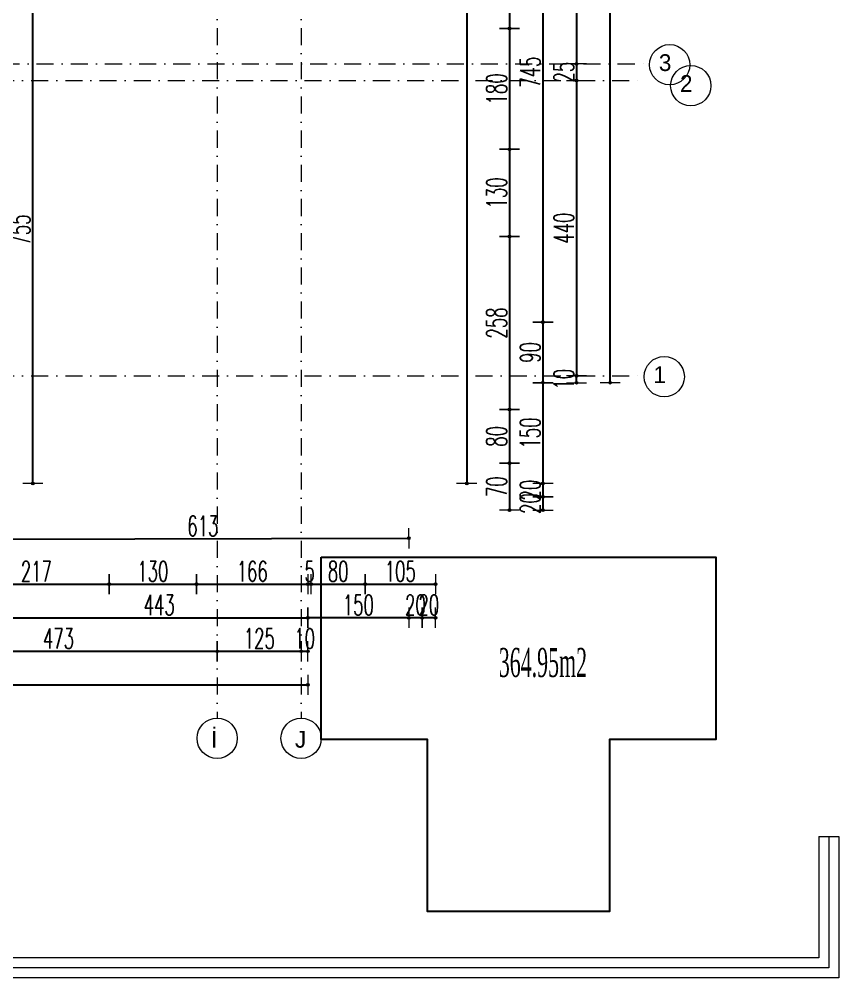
# Model space of a CAD drawing. Header units: millimetres. Extents: x -16104 to 67872, y -88009 to 12107.
# Drawn here: x 30625 to 31845, y 8729 to 10157 of the extents above; entities that cross this region are included whole.
import ezdxf

# ---------------------------------------------------------------- set-up
doc = ezdxf.new("R2010")
doc.units = ezdxf.units.MM
doc.linetypes.add('ACAD_ISO07W100', pattern=[3, 0, -3])
doc.linetypes.add('DASHDOTX2', pattern=[50.8, 25.4, -12.7, 0, -12.7])
doc.layers.get('0').update_dxf_attribs({"color": 241})
for name, color, linetype, lineweight in [('0.3', 114, 'Continuous', 5), ('AKS', 1, 'ACAD_ISO07W100', 5), ('akslar', 144, 'Continuous', 20), ('c05', 32, 'Continuous', 13), ('duvar', 123, 'Continuous', 25), ('OLCU', 54, 'Continuous', 13)]:
    doc.layers.add(name, color=color, linetype=linetype, lineweight=lineweight)
doc.styles.add('DIM', font='Txttw.shx', dxfattribs={"width": 0.6})
doc.styles.add('OLCUIC', font='ROMANS.SHX', dxfattribs={"width": 0.5})
doc.dimstyles.new('50', dxfattribs={"dimscale": 0, "dimtxt": 30, "dimasz": 1, "dimexe": 0, "dimexo": 2, "dimgap": 4, "dimtad": 1, "dimdec": 0, "dimzin": 0, "dimdsep": 46, "dimtxsty": 'DIM', "dimblk1": 'DOT', "dimblk2": 'DOT', "dimsah": 1, "dimcen": 1.5, "dimdle": 3, "dimse1": 1, "dimse2": 1, "dimclrd": 256, "dimclre": 9, "dimclrt": 256, "dimadec": 0, "dimazin": 0, "dimtfac": 0.24, "dimtdec": 0, "dimtix": 1, "dimtmove": 2, "dimatfit": 3, "dimldrblk": 'DOT', "dimfxl": 0, "dimtolj": 1, "dimtzin": 15, "dimarcsym": 0})

# ---------------------------------------------------------------- blocks, each defined once
blk = doc.blocks.new('DOT')
for p, q in [((0, 15), (0, -15)), ((-2, 0), (0, 0)), ((2, 0), (0, 0))]:
    blk.add_line(p, q)
blk.add_circle((0, 0), 2)
blk = doc.blocks.new('*D2151')
at = {"layer": 'Defpoints', "color": 0, "transparency": 16777216}
for p in [(30541.9, 9365.5), (30758.9, 9365.5), (30758.9, 9315.5)]:
    blk.add_point(p, dxfattribs=at)
at = {"layer": 'OLCU', "lineweight": -2, "transparency": 16777216}
blk.add_line((30542.9, 9315.5), (30757.9, 9315.5), dxfattribs=at)
at = {"layer": 'OLCU', "lineweight": -2, "transparency": 16777216, "rotation": 180}
blk.add_blockref('DOT', (30541.9, 9315.5), dxfattribs=at)
at = {"layer": 'OLCU', "lineweight": -2, "transparency": 16777216}
blk.add_blockref('DOT', (30758.9, 9315.5), dxfattribs=at)
at = {"layer": 'OLCU', "transparency": 16777216, "insert": (30650.4, 9334.5), "char_height": 30, "attachment_point": 5, "style": 'DIM'}
blk.add_mtext('\\A1;217', dxfattribs=at)
blk = doc.blocks.new('*D2152')
at = {"layer": 'Defpoints', "color": 0, "transparency": 16777216}
for p in [(30758.9, 9365.5), (30888.9, 9365.5), (30888.9, 9315.5)]:
    blk.add_point(p, dxfattribs=at)
at = {"layer": 'OLCU', "lineweight": -2, "transparency": 16777216}
blk.add_line((30759.9, 9315.5), (30887.9, 9315.5), dxfattribs=at)
at = {"layer": 'OLCU', "lineweight": -2, "transparency": 16777216, "rotation": 180}
blk.add_blockref('DOT', (30758.9, 9315.5), dxfattribs=at)
at = {"layer": 'OLCU', "lineweight": -2, "transparency": 16777216}
blk.add_blockref('DOT', (30888.9, 9315.5), dxfattribs=at)
at = {"layer": 'OLCU', "transparency": 16777216, "insert": (30823.9, 9334.5), "char_height": 30, "attachment_point": 5, "style": 'DIM'}
blk.add_mtext('\\A1;130', dxfattribs=at)
blk = doc.blocks.new('*D2153')
at = {"layer": 'Defpoints', "color": 0, "transparency": 16777216}
for p in [(30888.9, 9365.5), (31054.9, 9365.5), (31054.9, 9315.5)]:
    blk.add_point(p, dxfattribs=at)
at = {"layer": 'OLCU', "lineweight": -2, "transparency": 16777216}
blk.add_line((30889.9, 9315.5), (31053.9, 9315.5), dxfattribs=at)
at = {"layer": 'OLCU', "lineweight": -2, "transparency": 16777216, "rotation": 180}
blk.add_blockref('DOT', (30888.9, 9315.5), dxfattribs=at)
at = {"layer": 'OLCU', "lineweight": -2, "transparency": 16777216}
blk.add_blockref('DOT', (31054.9, 9315.5), dxfattribs=at)
at = {"layer": 'OLCU', "transparency": 16777216, "insert": (30971.9, 9334.5), "char_height": 30, "attachment_point": 5, "style": 'DIM'}
blk.add_mtext('\\A1;166', dxfattribs=at)
blk = doc.blocks.new('*D2159')
at = {"layer": 'Defpoints', "color": 0, "transparency": 16777216}
for p in [(30919.9, 9215.5), (31044.9, 9215.5), (31044.9, 9215.5)]:
    blk.add_point(p, dxfattribs=at)
at = {"layer": 'OLCU', "lineweight": -2, "transparency": 16777216}
blk.add_line((30920.9, 9215.5), (31043.9, 9215.5), dxfattribs=at)
at = {"layer": 'OLCU', "lineweight": -2, "transparency": 16777216, "rotation": 180}
blk.add_blockref('DOT', (30919.9, 9215.5), dxfattribs=at)
at = {"layer": 'OLCU', "lineweight": -2, "transparency": 16777216}
blk.add_blockref('DOT', (31044.9, 9215.5), dxfattribs=at)
at = {"layer": 'OLCU', "transparency": 16777216, "insert": (30982.4, 9234.5), "char_height": 30, "attachment_point": 5, "style": 'DIM'}
blk.add_mtext('\\A1;125', dxfattribs=at)
blk = doc.blocks.new('*D2160')
at = {"layer": 'Defpoints', "color": 0, "transparency": 16777216}
for p in [(31044.9, 9265.5), (31054.9, 9265.5), (31054.9, 9215.5)]:
    blk.add_point(p, dxfattribs=at)
at = {"layer": 'OLCU', "lineweight": -2, "transparency": 16777216}
for p, q in [((31043.9, 9215.5), (31042.9, 9215.5)), ((31044.9, 9215.5), (31054.9, 9215.5)), ((31055.9, 9215.5), (31056.9, 9215.5))]:
    blk.add_line(p, q, dxfattribs=at)
blk.add_blockref('DOT', (31044.9, 9215.5), dxfattribs=at)
at = {"layer": 'OLCU', "lineweight": -2, "transparency": 16777216, "rotation": 180}
blk.add_blockref('DOT', (31054.9, 9215.5), dxfattribs=at)
at = {"layer": 'OLCU', "transparency": 16777216, "insert": (31049.9, 9234.5), "char_height": 30, "attachment_point": 5, "style": 'DIM'}
blk.add_mtext('\\A1;10', dxfattribs=at)
blk = doc.blocks.new('*D2161')
at = {"layer": 'Defpoints', "color": 0, "transparency": 16777216}
for p in [(29004.9, 9200.5), (31054.9, 9200.5), (31054.9, 9165.5)]:
    blk.add_point(p, dxfattribs=at)
at = {"layer": 'OLCU', "lineweight": -2, "transparency": 16777216}
blk.add_line((29005.9, 9165.5), (31053.9, 9165.5), dxfattribs=at)
at = {"layer": 'OLCU', "lineweight": -2, "transparency": 16777216, "rotation": 180}
blk.add_blockref('DOT', (29004.9, 9165.5), dxfattribs=at)
at = {"layer": 'OLCU', "lineweight": -2, "transparency": 16777216}
blk.add_blockref('DOT', (31054.9, 9165.5), dxfattribs=at)
at = {"layer": 'OLCU', "transparency": 16777216, "insert": (30029.9, 9184.5), "char_height": 30, "attachment_point": 5, "style": 'DIM'}
blk.add_mtext('\\A1;2050', dxfattribs=at)
blk = doc.blocks.new('*D2170')
at = {"layer": 'Defpoints', "color": 0, "transparency": 16777216}
for p in [(31304.9, 10272.8), (31304.9, 10142.8), (31354.9, 10142.8)]:
    blk.add_point(p, dxfattribs=at)
at = {"layer": 'OLCU', "lineweight": -2, "transparency": 16777216}
blk.add_line((31354.9, 10271.8), (31354.9, 10143.8), dxfattribs=at)
for p, rotation in [((31354.9, 10272.8), 90), ((31354.9, 10142.8), 270)]:
    blk.add_blockref('DOT', p, dxfattribs=dict(at, rotation=rotation))
at = {"layer": 'OLCU', "transparency": 16777216, "insert": (31335.9, 10207.8), "char_height": 30, "attachment_point": 5, "rotation": 90, "style": 'DIM'}
blk.add_mtext('\\A1;130', dxfattribs=at)
blk = doc.blocks.new('*D2171')
at = {"layer": 'Defpoints', "color": 0, "transparency": 16777216}
for p in [(31304.9, 10142.8), (31304.9, 9963), (31354.9, 9963)]:
    blk.add_point(p, dxfattribs=at)
at = {"layer": 'OLCU', "lineweight": -2, "transparency": 16777216}
blk.add_line((31354.9, 10141.8), (31354.9, 9964), dxfattribs=at)
for p, rotation in [((31354.9, 10142.8), 90), ((31354.9, 9963), 270)]:
    blk.add_blockref('DOT', p, dxfattribs=dict(at, rotation=rotation))
at = {"layer": 'OLCU', "transparency": 16777216, "insert": (31335.9, 10052.9), "char_height": 30, "attachment_point": 5, "rotation": 90, "style": 'DIM'}
blk.add_mtext('\\A1;180', dxfattribs=at)
blk = doc.blocks.new('*D2172')
at = {"layer": 'Defpoints', "color": 0, "transparency": 16777216}
for p in [(31304.9, 9963), (31304.9, 9833), (31354.9, 9833)]:
    blk.add_point(p, dxfattribs=at)
at = {"layer": 'OLCU', "lineweight": -2, "transparency": 16777216}
blk.add_line((31354.9, 9962), (31354.9, 9834), dxfattribs=at)
for p, rotation in [((31354.9, 9963), 90), ((31354.9, 9833), 270)]:
    blk.add_blockref('DOT', p, dxfattribs=dict(at, rotation=rotation))
at = {"layer": 'OLCU', "transparency": 16777216, "insert": (31335.9, 9898), "char_height": 30, "attachment_point": 5, "rotation": 90, "style": 'DIM'}
blk.add_mtext('\\A1;130', dxfattribs=at)
blk = doc.blocks.new('*D2173')
at = {"layer": 'Defpoints', "color": 0, "transparency": 16777216}
for p in [(31304.9, 9833), (31304.9, 9575.5), (31354.9, 9575.5)]:
    blk.add_point(p, dxfattribs=at)
at = {"layer": 'OLCU', "lineweight": -2, "transparency": 16777216}
blk.add_line((31354.9, 9832), (31354.9, 9576.5), dxfattribs=at)
for p, rotation in [((31354.9, 9833), 90), ((31354.9, 9575.5), 270)]:
    blk.add_blockref('DOT', p, dxfattribs=dict(at, rotation=rotation))
at = {"layer": 'OLCU', "transparency": 16777216, "insert": (31335.9, 9704.3), "char_height": 30, "attachment_point": 5, "rotation": 90, "style": 'DIM'}
blk.add_mtext('\\A1;258', dxfattribs=at)
blk = doc.blocks.new('*D2174')
at = {"layer": 'Defpoints', "color": 0, "transparency": 16777216}
for p in [(31369.9, 10450), (31404.9, 9705.5), (31404.9, 9705.5)]:
    blk.add_point(p, dxfattribs=at)
at = {"layer": 'OLCU', "lineweight": -2, "transparency": 16777216}
blk.add_line((31404.9, 10449), (31404.9, 9706.5), dxfattribs=at)
for p, rotation in [((31404.9, 10450), 90), ((31404.9, 9705.5), 270)]:
    blk.add_blockref('DOT', p, dxfattribs=dict(at, rotation=rotation))
at = {"layer": 'OLCU', "transparency": 16777216, "insert": (31385.9, 10077.8), "char_height": 30, "attachment_point": 5, "rotation": 90, "style": 'DIM'}
blk.add_mtext('\\A1;745', dxfattribs=at)
blk = doc.blocks.new('*D2176')
at = {"layer": 'Defpoints', "color": 0, "transparency": 16777216}
for p in [(31419.9, 9625.6), (31454.9, 9625.6), (31419.9, 9615.5)]:
    blk.add_point(p, dxfattribs=at)
at = {"layer": 'OLCU', "lineweight": -2, "transparency": 16777216}
for p, q in [((31454.9, 9626.6), (31454.9, 9627.6)), ((31454.9, 9615.5), (31454.9, 9625.6)), ((31454.9, 9614.5), (31454.9, 9613.5))]:
    blk.add_line(p, q, dxfattribs=at)
for p, rotation in [((31454.9, 9625.6), 270), ((31454.9, 9615.5), 90)]:
    blk.add_blockref('DOT', p, dxfattribs=dict(at, rotation=rotation))
at = {"layer": 'OLCU', "transparency": 16777216, "insert": (31435.9, 9620.6), "char_height": 30, "attachment_point": 5, "rotation": 90, "style": 'DIM'}
blk.add_mtext('\\A1;10', dxfattribs=at)
blk = doc.blocks.new('*D2177')
at = {"layer": 'Defpoints', "color": 0, "transparency": 16777216}
for p in [(31469.9, 11425), (31504.9, 11425), (31469.9, 9615.5)]:
    blk.add_point(p, dxfattribs=at)
at = {"layer": 'OLCU', "lineweight": -2, "transparency": 16777216}
blk.add_line((31504.9, 9616.5), (31504.9, 11424), dxfattribs=at)
for p, rotation in [((31504.9, 11425), 90), ((31504.9, 9615.5), 270)]:
    blk.add_blockref('DOT', p, dxfattribs=dict(at, rotation=rotation))
at = {"layer": 'OLCU', "transparency": 16777216, "insert": (31485.9, 10520.3), "char_height": 30, "attachment_point": 5, "rotation": 90, "style": 'DIM'}
blk.add_mtext('\\A1;1805', dxfattribs=at)
blk = doc.blocks.new('*D2208')
at = {"layer": 'Defpoints', "color": 0, "transparency": 16777216}
for p in [(31054.9, 9365.5), (31059.9, 9365.5), (31059.9, 9315.5)]:
    blk.add_point(p, dxfattribs=at)
at = {"layer": 'OLCU', "lineweight": -2, "transparency": 16777216}
for p, q in [((31053.9, 9315.5), (31052.9, 9315.5)), ((31054.9, 9315.5), (31059.9, 9315.5)), ((31060.9, 9315.5), (31061.9, 9315.5))]:
    blk.add_line(p, q, dxfattribs=at)
blk.add_blockref('DOT', (31054.9, 9315.5), dxfattribs=at)
at = {"layer": 'OLCU', "lineweight": -2, "transparency": 16777216, "rotation": 180}
blk.add_blockref('DOT', (31059.9, 9315.5), dxfattribs=at)
at = {"layer": 'OLCU', "transparency": 16777216, "insert": (31057.4, 9334.5), "char_height": 30, "attachment_point": 5, "style": 'DIM'}
blk.add_mtext('\\A1;5', dxfattribs=at)
blk = doc.blocks.new('*D2209')
at = {"layer": 'Defpoints', "color": 0, "transparency": 16777216}
for p in [(31059.9, 9365.5), (31139.9, 9365.5), (31139.9, 9315.5)]:
    blk.add_point(p, dxfattribs=at)
at = {"layer": 'OLCU', "lineweight": -2, "transparency": 16777216}
blk.add_line((31060.9, 9315.5), (31138.9, 9315.5), dxfattribs=at)
at = {"layer": 'OLCU', "lineweight": -2, "transparency": 16777216, "rotation": 180}
blk.add_blockref('DOT', (31059.9, 9315.5), dxfattribs=at)
at = {"layer": 'OLCU', "lineweight": -2, "transparency": 16777216}
blk.add_blockref('DOT', (31139.9, 9315.5), dxfattribs=at)
at = {"layer": 'OLCU', "transparency": 16777216, "insert": (31099.9, 9334.5), "char_height": 30, "attachment_point": 5, "style": 'DIM'}
blk.add_mtext('\\A1;80', dxfattribs=at)
blk = doc.blocks.new('*D2210')
at = {"layer": 'Defpoints', "color": 0, "transparency": 16777216}
for p in [(31139.9, 9365.5), (31244.9, 9365.5), (31244.9, 9315.5)]:
    blk.add_point(p, dxfattribs=at)
at = {"layer": 'OLCU', "lineweight": -2, "transparency": 16777216}
blk.add_line((31140.9, 9315.5), (31243.9, 9315.5), dxfattribs=at)
at = {"layer": 'OLCU', "lineweight": -2, "transparency": 16777216, "rotation": 180}
blk.add_blockref('DOT', (31139.9, 9315.5), dxfattribs=at)
at = {"layer": 'OLCU', "lineweight": -2, "transparency": 16777216}
blk.add_blockref('DOT', (31244.9, 9315.5), dxfattribs=at)
at = {"layer": 'OLCU', "transparency": 16777216, "insert": (31192.4, 9334.5), "char_height": 30, "attachment_point": 5, "style": 'DIM'}
blk.add_mtext('\\A1;105', dxfattribs=at)
blk = doc.blocks.new('*D2217')
at = {"layer": 'Defpoints', "color": 0, "transparency": 16777216}
for p in [(31224.9, 9365.5), (31244.9, 9365.5), (31224.9, 9265.5)]:
    blk.add_point(p, dxfattribs=at)
at = {"layer": 'OLCU', "lineweight": -2, "transparency": 16777216}
for p, q in [((31223.9, 9265.5), (31222.9, 9265.5)), ((31244.9, 9265.5), (31224.9, 9265.5)), ((31245.9, 9265.5), (31246.9, 9265.5))]:
    blk.add_line(p, q, dxfattribs=at)
blk.add_blockref('DOT', (31224.9, 9265.5), dxfattribs=at)
at = {"layer": 'OLCU', "lineweight": -2, "transparency": 16777216, "rotation": 180}
blk.add_blockref('DOT', (31244.9, 9265.5), dxfattribs=at)
at = {"layer": 'OLCU', "transparency": 16777216, "insert": (31234.9, 9284.5), "char_height": 30, "attachment_point": 5, "style": 'DIM'}
blk.add_mtext('\\A1;20', dxfattribs=at)
blk = doc.blocks.new('*D2218')
at = {"layer": 'Defpoints', "color": 0, "transparency": 16777216}
for p in [(31054.9, 9365.5), (31204.9, 9365.5), (31054.9, 9265.5)]:
    blk.add_point(p, dxfattribs=at)
at = {"layer": 'OLCU', "lineweight": -2, "transparency": 16777216}
blk.add_line((31203.9, 9265.5), (31055.9, 9265.5), dxfattribs=at)
at = {"layer": 'OLCU', "lineweight": -2, "transparency": 16777216, "rotation": 180}
blk.add_blockref('DOT', (31054.9, 9265.5), dxfattribs=at)
at = {"layer": 'OLCU', "lineweight": -2, "transparency": 16777216}
blk.add_blockref('DOT', (31204.9, 9265.5), dxfattribs=at)
at = {"layer": 'OLCU', "transparency": 16777216, "insert": (31129.9, 9284.5), "char_height": 30, "attachment_point": 5, "style": 'DIM'}
blk.add_mtext('\\A1;150', dxfattribs=at)
blk = doc.blocks.new('*D2219')
at = {"layer": 'Defpoints', "color": 0, "transparency": 16777216}
for p in [(30611.9, 9265.5), (31054.9, 9265.5), (31054.9, 9265.5)]:
    blk.add_point(p, dxfattribs=at)
at = {"layer": 'OLCU', "lineweight": -2, "transparency": 16777216}
blk.add_line((30612.9, 9265.5), (31053.9, 9265.5), dxfattribs=at)
at = {"layer": 'OLCU', "lineweight": -2, "transparency": 16777216, "rotation": 180}
blk.add_blockref('DOT', (30611.9, 9265.5), dxfattribs=at)
at = {"layer": 'OLCU', "lineweight": -2, "transparency": 16777216}
blk.add_blockref('DOT', (31054.9, 9265.5), dxfattribs=at)
at = {"layer": 'OLCU', "transparency": 16777216, "insert": (30833.4, 9284.5), "char_height": 30, "attachment_point": 5, "style": 'DIM'}
blk.add_mtext('\\A1;443', dxfattribs=at)
blk = doc.blocks.new('*D2228')
at = {"layer": 'Defpoints', "color": 0, "transparency": 16777216}
for p in [(31304.9, 9705.5), (31306.3, 9615.5), (31404.9, 9615.5)]:
    blk.add_point(p, dxfattribs=at)
at = {"layer": 'OLCU', "lineweight": -2, "transparency": 16777216}
blk.add_line((31404.9, 9704.5), (31404.9, 9616.5), dxfattribs=at)
for p, rotation in [((31404.9, 9705.5), 90), ((31404.9, 9615.5), 270)]:
    blk.add_blockref('DOT', p, dxfattribs=dict(at, rotation=rotation))
at = {"layer": 'OLCU', "transparency": 16777216, "insert": (31385.9, 9660.5), "char_height": 30, "attachment_point": 5, "rotation": 90, "style": 'DIM'}
blk.add_mtext('\\A1;90', dxfattribs=at)
blk = doc.blocks.new('*D2229')
at = {"layer": 'Defpoints', "color": 0, "transparency": 16777216}
for p in [(31304.9, 9445.5), (31304.9, 9425.5), (31404.9, 9425.5)]:
    blk.add_point(p, dxfattribs=at)
at = {"layer": 'OLCU', "lineweight": -2, "transparency": 16777216}
for p, q in [((31404.9, 9446.5), (31404.9, 9447.5)), ((31404.9, 9445.5), (31404.9, 9425.5)), ((31404.9, 9424.5), (31404.9, 9423.5))]:
    blk.add_line(p, q, dxfattribs=at)
for p, rotation in [((31404.9, 9445.5), 270), ((31404.9, 9425.5), 90)]:
    blk.add_blockref('DOT', p, dxfattribs=dict(at, rotation=rotation))
at = {"layer": 'OLCU', "transparency": 16777216, "insert": (31385.9, 9435.5), "char_height": 30, "attachment_point": 5, "rotation": 90, "style": 'DIM'}
blk.add_mtext('\\A1;20', dxfattribs=at)
blk = doc.blocks.new('*D2230')
at = {"layer": 'Defpoints', "color": 0, "transparency": 16777216}
for p in [(31304.9, 9495.5), (31304.9, 9425.5), (31354.9, 9425.5)]:
    blk.add_point(p, dxfattribs=at)
at = {"layer": 'OLCU', "lineweight": -2, "transparency": 16777216}
blk.add_line((31354.9, 9494.5), (31354.9, 9426.5), dxfattribs=at)
for p, rotation in [((31354.9, 9495.5), 90), ((31354.9, 9425.5), 270)]:
    blk.add_blockref('DOT', p, dxfattribs=dict(at, rotation=rotation))
at = {"layer": 'OLCU', "transparency": 16777216, "insert": (31335.9, 9460.5), "char_height": 30, "attachment_point": 5, "rotation": 90, "style": 'DIM'}
blk.add_mtext('\\A1;70', dxfattribs=at)
blk = doc.blocks.new('*D2231')
at = {"layer": 'Defpoints', "color": 0, "transparency": 16777216}
for p in [(31304.9, 9575.5), (31304.9, 9495.5), (31354.9, 9495.5)]:
    blk.add_point(p, dxfattribs=at)
at = {"layer": 'OLCU', "lineweight": -2, "transparency": 16777216}
blk.add_line((31354.9, 9574.5), (31354.9, 9496.5), dxfattribs=at)
for p, rotation in [((31354.9, 9575.5), 90), ((31354.9, 9495.5), 270)]:
    blk.add_blockref('DOT', p, dxfattribs=dict(at, rotation=rotation))
at = {"layer": 'OLCU', "transparency": 16777216, "insert": (31335.9, 9535.5), "char_height": 30, "attachment_point": 5, "rotation": 90, "style": 'DIM'}
blk.add_mtext('\\A1;80', dxfattribs=at)
blk = doc.blocks.new('*D2263')
at = {"layer": 'Defpoints', "color": 0, "transparency": 16777216}
for p in [(30446.9, 9215.5), (30919.9, 9215.5), (30919.9, 9215.5)]:
    blk.add_point(p, dxfattribs=at)
at = {"layer": 'OLCU', "lineweight": -2, "transparency": 16777216}
blk.add_line((30447.9, 9215.5), (30918.9, 9215.5), dxfattribs=at)
at = {"layer": 'OLCU', "lineweight": -2, "transparency": 16777216, "rotation": 180}
blk.add_blockref('DOT', (30446.9, 9215.5), dxfattribs=at)
at = {"layer": 'OLCU', "lineweight": -2, "transparency": 16777216}
blk.add_blockref('DOT', (30919.9, 9215.5), dxfattribs=at)
at = {"layer": 'OLCU', "transparency": 16777216, "insert": (30683.4, 9234.5), "char_height": 30, "attachment_point": 5, "style": 'DIM'}
blk.add_mtext('\\A1;473', dxfattribs=at)
blk = doc.blocks.new('*D2264')
at = {"layer": 'Defpoints', "color": 0, "transparency": 16777216}
for p in [(30919.9, 9215.5), (31044.9, 9215.5), (31044.9, 9215.5)]:
    blk.add_point(p, dxfattribs=at)
at = {"layer": 'OLCU', "lineweight": -2, "transparency": 16777216}
blk.add_line((30920.9, 9215.5), (31043.9, 9215.5), dxfattribs=at)
at = {"layer": 'OLCU', "lineweight": -2, "transparency": 16777216, "rotation": 180}
blk.add_blockref('DOT', (30919.9, 9215.5), dxfattribs=at)
at = {"layer": 'OLCU', "lineweight": -2, "transparency": 16777216}
blk.add_blockref('DOT', (31044.9, 9215.5), dxfattribs=at)
at = {"layer": 'OLCU', "transparency": 16777216, "insert": (30982.4, 9234.5), "char_height": 30, "attachment_point": 5, "style": 'DIM'}
blk.add_mtext('\\A1;125', dxfattribs=at)
blk = doc.blocks.new('*D2270')
at = {"layer": 'Defpoints', "color": 0, "transparency": 16777216}
for p in [(31454.9, 10500), (31454.9, 10090), (31454.9, 10090)]:
    blk.add_point(p, dxfattribs=at)
at = {"layer": 'OLCU', "lineweight": -2, "transparency": 16777216}
blk.add_line((31454.9, 10499), (31454.9, 10091), dxfattribs=at)
for p, rotation in [((31454.9, 10500), 90), ((31454.9, 10090), 270)]:
    blk.add_blockref('DOT', p, dxfattribs=dict(at, rotation=rotation))
at = {"layer": 'OLCU', "transparency": 16777216, "insert": (31435.9, 10295), "char_height": 30, "attachment_point": 5, "rotation": 90, "style": 'DIM'}
blk.add_mtext('\\A1;400', dxfattribs=at)
blk = doc.blocks.new('*D2271')
at = {"layer": 'Defpoints', "color": 0, "transparency": 16777216}
for p in [(31454.9, 10090), (31454.9, 10065.5), (31454.9, 10065.5)]:
    blk.add_point(p, dxfattribs=at)
at = {"layer": 'OLCU', "lineweight": -2, "transparency": 16777216}
for p, q in [((31454.9, 10091), (31454.9, 10092)), ((31454.9, 10090), (31454.9, 10065.5)), ((31454.9, 10064.5), (31454.9, 10063.5))]:
    blk.add_line(p, q, dxfattribs=at)
for p, rotation in [((31454.9, 10090), 270), ((31454.9, 10065.5), 90)]:
    blk.add_blockref('DOT', p, dxfattribs=dict(at, rotation=rotation))
at = {"layer": 'OLCU', "transparency": 16777216, "insert": (31435.9, 10077.8), "char_height": 30, "attachment_point": 5, "rotation": 90, "style": 'DIM'}
blk.add_mtext('\\A1;25', dxfattribs=at)
blk = doc.blocks.new('*D2272')
at = {"layer": 'Defpoints', "color": 0, "transparency": 16777216}
for p in [(31454.9, 10065.5), (31454.9, 9625.5), (31454.9, 9625.5)]:
    blk.add_point(p, dxfattribs=at)
at = {"layer": 'OLCU', "lineweight": -2, "transparency": 16777216}
blk.add_line((31454.9, 10064.5), (31454.9, 9626.5), dxfattribs=at)
for p, rotation in [((31454.9, 10065.5), 90), ((31454.9, 9625.5), 270)]:
    blk.add_blockref('DOT', p, dxfattribs=dict(at, rotation=rotation))
at = {"layer": 'OLCU', "transparency": 16777216, "insert": (31435.9, 9845.5), "char_height": 30, "attachment_point": 5, "rotation": 90, "style": 'DIM'}
blk.add_mtext('\\A1;440', dxfattribs=at)
blk = doc.blocks.new('*D2285')
at = {"layer": 'Defpoints', "color": 0, "transparency": 16777216}
for p in [(31291.3, 11575), (31291.3, 9465.5), (31291.3, 9465.5)]:
    blk.add_point(p, dxfattribs=at)
at = {"layer": 'OLCU', "lineweight": -2, "transparency": 16777216}
blk.add_line((31291.3, 11574), (31291.3, 9466.5), dxfattribs=at)
for p, rotation in [((31291.3, 11575), 90), ((31291.3, 9465.5), 270)]:
    blk.add_blockref('DOT', p, dxfattribs=dict(at, rotation=rotation))
at = {"layer": 'OLCU', "transparency": 16777216, "insert": (31272.3, 10520.3), "char_height": 30, "attachment_point": 5, "rotation": 90, "style": 'DIM'}
blk.add_mtext('\\A1;2110', dxfattribs=at)
blk = doc.blocks.new('*D2291')
at = {"layer": 'Defpoints', "color": 0, "transparency": 16777216}
for p in [(31204.9, 9365.5), (31224.9, 9365.5), (31204.9, 9265.5)]:
    blk.add_point(p, dxfattribs=at)
at = {"layer": 'OLCU', "lineweight": -2, "transparency": 16777216}
for p, q in [((31203.9, 9265.5), (31202.9, 9265.5)), ((31224.9, 9265.5), (31204.9, 9265.5)), ((31225.9, 9265.5), (31226.9, 9265.5))]:
    blk.add_line(p, q, dxfattribs=at)
blk.add_blockref('DOT', (31204.9, 9265.5), dxfattribs=at)
at = {"layer": 'OLCU', "lineweight": -2, "transparency": 16777216, "rotation": 180}
blk.add_blockref('DOT', (31224.9, 9265.5), dxfattribs=at)
at = {"layer": 'OLCU', "transparency": 16777216, "insert": (31214.9, 9284.5), "char_height": 30, "attachment_point": 5, "style": 'DIM'}
blk.add_mtext('\\A1;20', dxfattribs=at)
blk = doc.blocks.new('*D2292')
at = {"layer": 'Defpoints', "color": 0, "transparency": 16777216}
for p in [(31304.9, 9465.5), (31304.9, 9445.5), (31404.9, 9445.5)]:
    blk.add_point(p, dxfattribs=at)
at = {"layer": 'OLCU', "lineweight": -2, "transparency": 16777216}
for p, q in [((31404.9, 9466.5), (31404.9, 9467.5)), ((31404.9, 9465.5), (31404.9, 9445.5)), ((31404.9, 9444.5), (31404.9, 9443.5))]:
    blk.add_line(p, q, dxfattribs=at)
for p, rotation in [((31404.9, 9465.5), 270), ((31404.9, 9445.5), 90)]:
    blk.add_blockref('DOT', p, dxfattribs=dict(at, rotation=rotation))
at = {"layer": 'OLCU', "transparency": 16777216, "insert": (31385.9, 9455.5), "char_height": 30, "attachment_point": 5, "rotation": 90, "style": 'DIM'}
blk.add_mtext('\\A1;20', dxfattribs=at)
blk = doc.blocks.new('*D2293')
at = {"layer": 'Defpoints', "color": 0, "transparency": 16777216}
for p in [(31404.9, 9615.5), (31404.9, 9465.5), (31404.9, 9465.5)]:
    blk.add_point(p, dxfattribs=at)
at = {"layer": 'OLCU', "lineweight": -2, "transparency": 16777216}
blk.add_line((31404.9, 9614.5), (31404.9, 9466.5), dxfattribs=at)
for p, rotation in [((31404.9, 9615.5), 90), ((31404.9, 9465.5), 270)]:
    blk.add_blockref('DOT', p, dxfattribs=dict(at, rotation=rotation))
at = {"layer": 'OLCU', "transparency": 16777216, "insert": (31385.9, 9540.5), "char_height": 30, "attachment_point": 5, "rotation": 90, "style": 'DIM'}
blk.add_mtext('\\A1;150', dxfattribs=at)
blk = doc.blocks.new('*D2415')
at = {"layer": 'Defpoints', "color": 0, "transparency": 16777216}
for p in [(30591.9, 9382.3), (31204.9, 9383.8), (31204.9, 9383.8)]:
    blk.add_point(p, dxfattribs=at)
at = {"layer": 'OLCU', "lineweight": -2, "transparency": 16777216}
blk.add_line((30592.9, 9382.3), (31203.9, 9383.8), dxfattribs=at)
for p, rotation in [((30591.9, 9382.3), 180.1399202823376), ((31204.9, 9383.8), 0.1399202823375777)]:
    blk.add_blockref('DOT', p, dxfattribs=dict(at, rotation=rotation))
at = {"layer": 'OLCU', "transparency": 16777216, "insert": (30898.4, 9402.1), "char_height": 30, "attachment_point": 5, "rotation": 0.1399, "style": 'DIM'}
blk.add_mtext('\\A1;613', dxfattribs=at)
blk = doc.blocks.new('*D2421')
at = {"layer": 'Defpoints', "color": 0, "transparency": 16777216}
for p in [(30571.9, 10220), (30645.2, 10220), (30571.9, 9465.5)]:
    blk.add_point(p, dxfattribs=at)
at = {"layer": 'OLCU', "lineweight": -2, "transparency": 16777216}
blk.add_line((30645.2, 9466.5), (30645.2, 10219), dxfattribs=at)
for p, rotation in [((30645.2, 10220), 90), ((30645.2, 9465.5), 270)]:
    blk.add_blockref('DOT', p, dxfattribs=dict(at, rotation=rotation))
at = {"layer": 'OLCU', "transparency": 16777216, "insert": (30626.2, 9842.8), "char_height": 30, "attachment_point": 5, "rotation": 90, "style": 'DIM'}
blk.add_mtext('\\A1;755', dxfattribs=at)

msp = doc.modelspace()

# ---------------------------------------------------------------- linework, layer by layer
at = {"layer": 'AKS', "linetype": 'ByBlock'}
for centre in [(31593.6, 10088.9), (31625, 10057.7), (31585.5, 9624.4), (30919.7, 9086), (31044.7, 9086)]:
    msp.add_circle(centre, 30, dxfattribs=at)
at = {"layer": 'akslar', "linetype": 'DASHDOTX2'}
for p, q in [((30919.9, 11925), (30919.9, 9115.5)), ((31044.9, 11925), (31044.9, 9115.5)), ((28513, 10090), (31563, 10090)), ((28504.9, 10065.5), (31554.9, 10065.5)), ((28504.9, 9625.5), (31554.9, 9625.5))]:
    msp.add_line(p, q, dxfattribs=at)
at = {"layer": 'c05'}
msp.add_line((31815.5, 8939.6), (31845.5, 8939.6), dxfattribs=at)
for points in [[(31845.5, 8939.6), (31845.5, 8729.3), (28315.2, 8729.3), (28315.2, 12107.1), (31845.5, 12107.1), (31845.5, 10251)], [(31830.5, 8939.6), (31830.5, 8744.3), (28330.2, 8744.3), (28330.2, 12092.1), (31830.5, 12092.1), (31830.5, 10251)], [(31815.5, 8939.6), (31815.5, 8759.3), (28345.2, 8759.3), (28345.2, 12077.1), (31815.5, 12077.1), (31815.5, 10251)]]:
    msp.add_lwpolyline(points, dxfattribs=at)
at = {"layer": 'duvar'}
msp.add_lwpolyline([(31074.7, 9355.5), (31662.2, 9355.5), (31662.2, 9084.3), (31503.9, 9084.3), (31503.9, 8828.2), (31232.7, 8828.2), (31232.7, 9084.3), (31074.7, 9084.3), (31074.7, 9355.5)], dxfattribs=at)
msp.add_lwpolyline([(31074.7, 9355.5), (31662.2, 9355.5), (31662.2, 9084.3), (31503.9, 9084.3), (31503.9, 8828.2), (31232.7, 8828.2), (31232.7, 9084.3), (31074.7, 9084.3), (31074.7, 9355.5)], dxfattribs=at)
msp.add_lwpolyline([(31074.7, 9355.5), (31662.2, 9355.5), (31662.2, 9084.3), (31503.9, 9084.3), (31503.9, 8828.2), (31232.7, 8828.2), (31232.7, 9084.3), (31074.7, 9084.3), (31074.7, 9355.5)], dxfattribs=at)
msp.add_lwpolyline([(31074.7, 9355.5), (31662.2, 9355.5), (31662.2, 9084.3), (31503.9, 9084.3), (31503.9, 8828.2), (31232.7, 8828.2), (31232.7, 9084.3), (31074.7, 9084.3), (31074.7, 9355.5)], dxfattribs=at)

# ---------------------------------------------------------------- texts
at = {"layer": '0.3', "ltscale": 0.7, "insert": (31404.8, 9176.4), "char_height": 43.2, "width": 524.278, "attachment_point": 8, "style": 'OLCUIC'}
msp.add_mtext('{\\fTimes New Roman|b0|i0|c162|p18;364.95m2}', dxfattribs=at)
at = {"layer": 'AKS', "char_height": 25, "width": 35.659, "attachment_point": 1}
for s, insert in [('3', (31577.5, 10104.5)), ('2', (31608.9, 10073.4)), ('1', (31569.4, 9640)), ('{\\fComic Sans MS|b0|i0|c162|p66;İ}', (30910.6, 9097)), ('J', (31035.6, 9097))]:
    msp.add_mtext(s, dxfattribs=dict(at, insert=insert))

# ---------------------------------------------------------------- dimensions: what is measured, and where the dimension line sits
at = {"layer": 'OLCU'}
for base, p1, p2, text, picture, middle in [((31291.3, 9465.5), (31291.3, 11575), (31291.3, 9465.5), '2110', '*D2285', (31272.3, 10520.3)), ((31504.9, 11425), (31469.9, 9615.5), (31469.9, 11425), '1805', '*D2177', (31485.9, 10520.3)), ((31454.9, 10090), (31454.9, 10500), (31454.9, 10090), '400', '*D2270', (31435.9, 10295))]:
    dim = msp.add_linear_dim(base=base, p1=p1, p2=p2, angle=90, text=text, dimstyle='50', override={"dimscale": 1}, dxfattribs=at)
    dim.commit()
    dim.dimension.update_dxf_attribs({"geometry": picture, "text_midpoint": middle})
for base, p1, p2, picture, middle in [((31404.927507, 9705.5446397), (31369.927507, 10450.0446397), (31404.927507, 9705.5446397), '*D2174', (31385.927507, 10077.7946397)), ((31354.9, 10142.8), (31304.9, 10272.8), (31304.9, 10142.8), '*D2170', (31335.9, 10207.8)), ((30645.2036156, 10220.0446397), (30571.927507, 9465.5446397), (30571.927507, 10220.0446397), '*D2421', (30626.2036156, 9842.7946397)), ((31354.9, 9963), (31304.9, 10142.8), (31304.9, 9963), '*D2171', (31335.9, 10052.9)), ((31454.927507, 10065.5446397), (31454.927507, 10090.0446397), (31454.927507, 10065.5446397), '*D2271', (31435.927507, 10077.7946397)), ((31454.9, 9625.5), (31454.9, 10065.5), (31454.9, 9625.5), '*D2272', (31435.9, 9845.5)), ((31354.9, 9833), (31304.9, 9963), (31304.9, 9833), '*D2172', (31335.9, 9898)), ((31354.927507, 9575.5446397), (31304.927507, 9833.0446397), (31304.927507, 9575.5446397), '*D2173', (31335.927507, 9704.2946397)), ((31404.9, 9615.5), (31304.9, 9705.5), (31306.3, 9615.5), '*D2228', (31385.9, 9660.5)), ((31454.9, 9625.6), (31419.9, 9615.5), (31419.9, 9625.6), '*D2176', (31435.9, 9620.6)), ((31404.9, 9465.5), (31404.9, 9615.5), (31404.9, 9465.5), '*D2293', (31385.9, 9540.5)), ((31354.9, 9495.5), (31304.9, 9575.5), (31304.9, 9495.5), '*D2231', (31335.9, 9535.5)), ((31354.9, 9425.5), (31304.9, 9495.5), (31304.9, 9425.5), '*D2230', (31335.9, 9460.5)), ((31404.9, 9445.5), (31304.9, 9465.5), (31304.9, 9445.5), '*D2292', (31385.9, 9455.5)), ((31404.9, 9425.5), (31304.9, 9445.5), (31304.9, 9425.5), '*D2229', (31385.9, 9435.5))]:
    dim = msp.add_linear_dim(base=base, p1=p1, p2=p2, angle=90, dimstyle='50', override={"dimscale": 1}, dxfattribs=at)
    dim.commit()
    dim.dimension.update_dxf_attribs({"geometry": picture, "text_midpoint": middle})
dim = msp.add_aligned_dim(p1=(30591.9, 9382.3), p2=(31204.9, 9383.8), distance=0, dimstyle='50', override={"dimscale": 1}, dxfattribs=at)
dim.commit()
dim.dimension.update_dxf_attribs({"geometry": '*D2415', "text_midpoint": (30898.4, 9402.1)})
for base, p1, p2, picture, middle in [((30758.9, 9315.5), (30541.9, 9365.5), (30758.9, 9365.5), '*D2151', (30650.4, 9334.5)), ((30888.9, 9315.5), (30758.9, 9365.5), (30888.9, 9365.5), '*D2152', (30823.9, 9334.5)), ((31054.9, 9315.5), (30888.9, 9365.5), (31054.9, 9365.5), '*D2153', (30971.9, 9334.5)), ((31059.9, 9315.5), (31054.9, 9365.5), (31059.9, 9365.5), '*D2208', (31057.4, 9334.5)), ((31054.9, 9265.5), (31204.9, 9365.5), (31054.9, 9365.5), '*D2218', (31129.9, 9284.5)), ((31139.9, 9315.5), (31059.9, 9365.5), (31139.9, 9365.5), '*D2209', (31099.9, 9334.5)), ((31244.9, 9315.5), (31139.9, 9365.5), (31244.9, 9365.5), '*D2210', (31192.4, 9334.5)), ((31204.9, 9265.5), (31224.9, 9365.5), (31204.9, 9365.5), '*D2291', (31214.9, 9284.5)), ((31224.9, 9265.5), (31244.9, 9365.5), (31224.9, 9365.5), '*D2217', (31234.9, 9284.5)), ((31054.9, 9265.5), (30611.9, 9265.5), (31054.9, 9265.5), '*D2219', (30833.4, 9284.5)), ((31054.9, 9215.5), (31044.9, 9265.5), (31054.9, 9265.5), '*D2160', (31049.9, 9234.5)), ((30919.9, 9215.5), (30446.9, 9215.5), (30919.9, 9215.5), '*D2263', (30683.4, 9234.5)), ((31044.9, 9215.5), (30919.9, 9215.5), (31044.9, 9215.5), '*D2159', (30982.4, 9234.5)), ((31044.9, 9215.5), (30919.9, 9215.5), (31044.9, 9215.5), '*D2264', (30982.4, 9234.5)), ((31054.9, 9165.5), (29004.9, 9200.5), (31054.9, 9200.5), '*D2161', (30029.9, 9184.5))]:
    dim = msp.add_linear_dim(base=base, p1=p1, p2=p2, dimstyle='50', override={"dimscale": 1}, dxfattribs=at)
    dim.commit()
    dim.dimension.update_dxf_attribs({"geometry": picture, "text_midpoint": middle})

doc.saveas('drawing.dxf')
